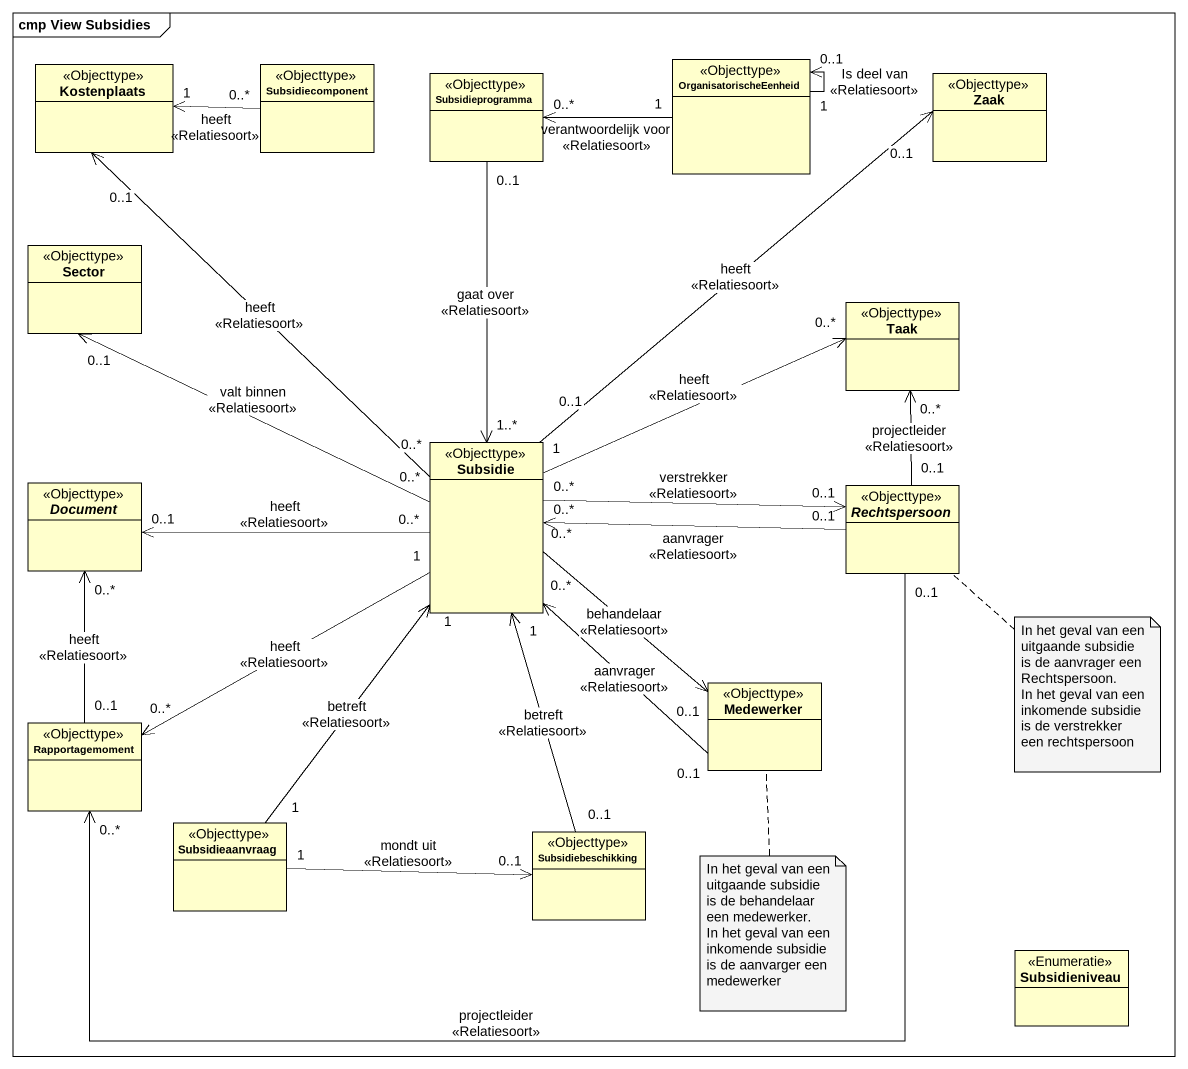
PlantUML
@startuml
mainframe cmp View Subsidies
hide circle
hide empty members
class Kostenplaats <<Objecttype>>
class Subsidiecomponent <<Objecttype>>
class OrganisatorischeEenheid <<Objecttype>>
class Subsidieprogramma <<Objecttype>>
class Zaak <<Objecttype>>
class Sector <<Objecttype>>
class Taak <<Objecttype>>
class Subsidie <<Objecttype>>
abstract class Document <<Objecttype>>
abstract class Rechtspersoon <<Objecttype>>
class Medewerker <<Objecttype>>
class Rapportagemoment <<Objecttype>>
class Subsidieaanvraag <<Objecttype>>
class Subsidiebeschikking <<Objecttype>>
enum Subsidieniveau <<Enumeratie>>
Subsidiecomponent "0..*" -left-> "1" Kostenplaats : heeft\n<<Relatiesoort>>
OrganisatorischeEenheid "1" --> "0..1" OrganisatorischeEenheid : Is deel van\n<<Relatiesoort>>
Subsidieprogramma "0..*" <-right- "1" OrganisatorischeEenheid : verantwoordelijk voor\n<<Relatiesoort>>
Subsidieprogramma "0..1" --> "1..*" Subsidie : gaat over\n<<Relatiesoort>>
Taak "0..*" <-- "0..1" Rechtspersoon : projectleider\n<<Relatiesoort>>
Subsidie "0..*" -up-> "0..1" Kostenplaats : heeft\n<<Relatiesoort>>
Subsidie "0..1" -up-> "0..1" Zaak : heeft\n<<Relatiesoort>>
Subsidie "0..*" -left-> "0..1" Sector : valt binnen\n<<Relatiesoort>>
Subsidie "1" -right-> "0..*" Taak : heeft\n<<Relatiesoort>>
Subsidie "0..*" -left-> "0..1" Document : heeft\n<<Relatiesoort>>
Subsidie "0..*" -right-> "0..1" Rechtspersoon : verstrekker\n<<Relatiesoort>>
Subsidie "0..*" --> "0..1" Medewerker : behandelaar\n<<Relatiesoort>>
Subsidie "1" -left-> "0..*" Rapportagemoment : heeft\n<<Relatiesoort>>
Rechtspersoon "0..1" -left-> "0..*" Subsidie : aanvrager\n<<Relatiesoort>>
Rechtspersoon "0..1" -left-> "0..*" Rapportagemoment : projectleider\n<<Relatiesoort>>
Medewerker "0..1" -up-> "0..*" Subsidie : aanvrager\n<<Relatiesoort>>
Rapportagemoment "0..1" -up-> "0..*" Document : heeft\n<<Relatiesoort>>
Subsidieaanvraag "1" -up-> "1" Subsidie : betreft\n<<Relatiesoort>>
Subsidieaanvraag "1" -right-> "0..1" Subsidiebeschikking : mondt uit\n<<Relatiesoort>>
Subsidiebeschikking "0..1" -up-> "1" Subsidie : betreft\n<<Relatiesoort>>
note bottom of Rechtspersoon
  In het geval van een uitgaande subsidie is de aanvrager een Rechtspersoon.
  In het geval van een inkomende subsidie is de verstrekker een rechtspersoon
end note
note bottom of Medewerker
  In het geval van een uitgaande subsidie is de behandelaar een medewerker.
  In het geval van een inkomende subsidie is de aanvarger een medewerker
end note
@enduml
